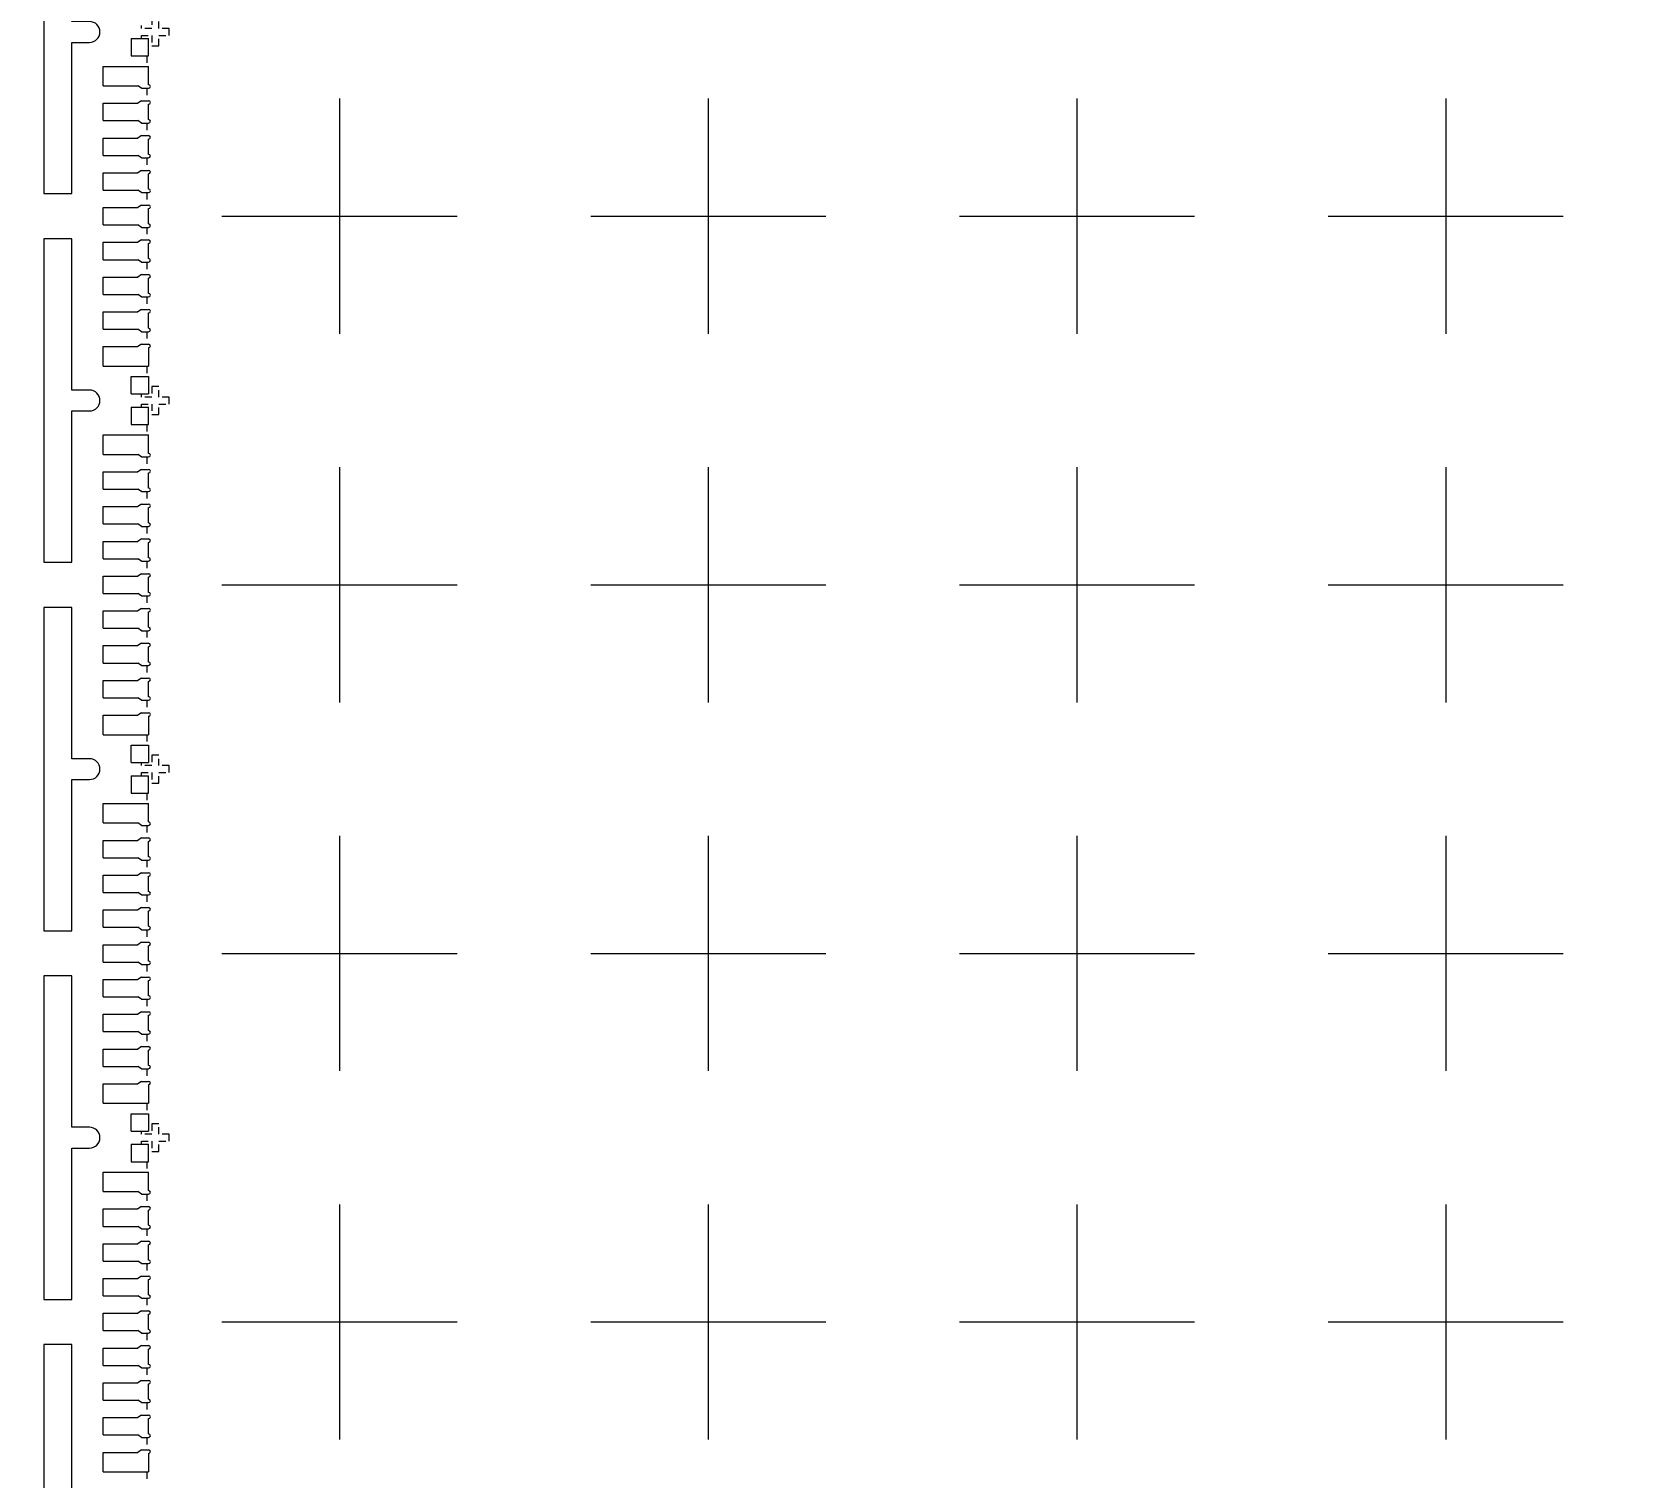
# Model space of a CAD drawing. Extents: x -197 to -81, y -157 to -2.
# Drawn here: x -167.49 to -144.52, y -73.35 to -52.57 of the extents above; entities that cross this region are included whole.
import ezdxf

# ---------------------------------------------------------------- set-up
doc = ezdxf.new("R2010")
doc.units = 0
doc.header["$LTSCALE"] = 5
doc.header["$MEASUREMENT"] = 0
doc.header["$PDMODE"] = 3
for name, pattern in [('0', [0]), ('CENTER', [2, 1.25, -0.25, 0.25, -0.25]), ('HIDDEN', [0.375, 0.25, -0.125])]:
    doc.linetypes.add(name, pattern=pattern)
doc.layers.get('Defpoints').update_dxf_attribs({"linetype": 'CONTINUOUS'})
for name, color, linetype in [('1', 7, 'CONTINUOUS'), ('1D', 4, 'CONTINUOUS'), ('标注', 4, '0')]:
    doc.layers.add(name, color=color, linetype=linetype)
doc.layers.add('center', color=1, linetype='CONTINUOUS', lineweight=18)
doc.styles.add('SIMPLEX', font='SIMPLEX')
doc.styles.add('宋体', font='SimSun.ttf')
doc.dimstyles.get("Standard").update_dxf_attribs({"dimscale": 0.12, "dimtxt": 1, "dimasz": 1, "dimexe": 0.3, "dimexo": 0.3, "dimgap": 0.3, "dimtad": 0, "dimdec": 3, "dimzin": 0, "dimdsep": 46, "dimtxsty": 'SIMPLEX', "dimcen": 0.5, "dimclrd": 256, "dimclre": 256, "dimclrt": 256, "dimadec": 0, "dimazin": 0, "dimtfac": 1, "dimtdec": 3, "dimtofl": 0, "dimtmove": 0, "dimatfit": 0, "dimfxl": 1, "dimtolj": 1, "dimtzin": 0, "dimlwd": -1, "dimlwe": -1, "dimarcsym": 0})

# ---------------------------------------------------------------- blocks, each defined once
blk = doc.blocks.new('*D0')
at = {"layer": 'Defpoints', "color": 0, "transparency": 16777216}
for p in [(-6756.069, -1068.076), (-6790.819, -1140.564), (-6789.361, -1150.077)]:
    blk.add_point(p, dxfattribs=at)
at = {"layer": '标注', "linetype": 'Continuous', "lineweight": 5, "transparency": 16777216}
for p, q in [((-6790.819, -1140.6), (-6790.819, -1149.597)), ((-6790.819, -1149.597), (-6789.361, -1149.837)), ((-6789.361, -1149.837), (-6789.361, -1150.077))]:
    blk.add_line(p, q, dxfattribs=at)
at = {"layer": '标注', "lineweight": 5, "transparency": 16777216, "insert": (-6789.361, -1152.097), "char_height": 0.96, "attachment_point": 5, "rotation": 90, "style": '宋体'}
blk.add_mtext('\\A1;34.750', dxfattribs=at)

msp = doc.modelspace()

# ---------------------------------------------------------------- linework, layer by layer
at = {"layer": '1', "lineweight": 5}
for p, q in [((-166.0604, -52.6637, -0.0291), (-165.8104, -52.6637, -0.0291)), ((-165.8104, -52.9137, -0.0291), (-165.8104, -52.6637, -0.0291)), ((-166.4654, -53.0637, -0.0291), (-165.8104, -53.0637, -0.0291)), ((-165.8104, -53.3287, -0.0291), (-165.8104, -53.0637, -0.0291)), ((-165.9154, -53.3787, -0.0291), (-165.9654, -53.3437, -0.0291)), ((-165.9154, -53.3787, -0.0291), (-165.8104, -53.3787, -0.0291)), ((-165.9154, -53.5587, -0.0291), (-165.9654, -53.5937, -0.0291)), ((-165.9154, -53.5587, -0.0291), (-165.8104, -53.5587, -0.0291)), ((-165.8104, -53.8287, -0.0291), (-165.8104, -53.6087, -0.0291)), ((-165.9154, -53.8787, -0.0291), (-165.9654, -53.8437, -0.0291)), ((-165.9154, -53.8787, -0.0291), (-165.8104, -53.8787, -0.0291)), ((-165.9154, -54.0587, -0.0291), (-165.9654, -54.0937, -0.0291)), ((-165.9154, -54.0587, -0.0291), (-165.8104, -54.0587, -0.0291)), ((-165.8104, -54.3287, -0.0291), (-165.8104, -54.1087, -0.0291)), ((-165.9154, -54.3787, -0.0291), (-165.9654, -54.3437, -0.0291)), ((-165.9154, -54.3787, -0.0291), (-165.8104, -54.3787, -0.0291)), ((-165.9154, -54.5587, -0.0291), (-165.9654, -54.5937, -0.0291)), ((-165.9154, -54.5587, -0.0291), (-165.8104, -54.5587, -0.0291)), ((-165.8104, -54.8287, -0.0291), (-165.8104, -54.6087, -0.0291)), ((-165.9154, -54.8787, -0.0291), (-165.9654, -54.8437, -0.0291)), ((-165.9154, -54.8787, -0.0291), (-165.8104, -54.8787, -0.0291)), ((-165.9154, -55.0587, -0.0291), (-165.9654, -55.0937, -0.0291)), ((-165.9154, -55.0587, -0.0291), (-165.8104, -55.0587, -0.0291)), ((-165.8104, -55.3287, -0.0291), (-165.8104, -55.1087, -0.0291)), ((-165.9154, -55.3787, -0.0291), (-165.9654, -55.3437, -0.0291)), ((-165.9154, -55.5587, -0.0291), (-165.9654, -55.5937, -0.0291)), ((-165.9154, -55.3787, -0.0291), (-165.8104, -55.3787, -0.0291)), ((-165.9154, -55.5587, -0.0291), (-165.8104, -55.5587, -0.0291)), ((-165.8104, -55.8287, -0.0291), (-165.8104, -55.6087, -0.0291)), ((-165.9154, -55.8787, -0.0291), (-165.9654, -55.8437, -0.0291)), ((-165.9154, -55.8787, -0.0291), (-165.8104, -55.8787, -0.0291)), ((-165.9154, -56.0587, -0.0291), (-165.9654, -56.0937, -0.0291)), ((-165.9154, -56.0587, -0.0291), (-165.8104, -56.0587, -0.0291)), ((-165.8104, -56.3287, -0.0291), (-165.8104, -56.1087, -0.0291)), ((-165.9154, -56.3787, -0.0291), (-165.9654, -56.3437, -0.0291)), ((-165.9154, -56.3787, -0.0291), (-165.8104, -56.3787, -0.0291)), ((-165.9154, -56.5587, -0.0291), (-165.9654, -56.5937, -0.0291)), ((-165.9154, -56.5587, -0.0291), (-165.8104, -56.5587, -0.0291)), ((-165.8104, -56.8287, -0.0291), (-165.8104, -56.6087, -0.0291)), ((-165.9154, -56.8787, -0.0291), (-165.9654, -56.8437, -0.0291)), ((-165.9154, -56.8787, -0.0291), (-165.8104, -56.8787, -0.0291)), ((-165.9154, -57.0587, -0.0291), (-165.9654, -57.0937, -0.0291)), ((-165.9154, -57.0587, -0.0291), (-165.8104, -57.0587, -0.0291)), ((-165.8104, -57.1087, -0.0291), (-165.8104, -57.3737, -0.0291)), ((-166.4654, -57.3737, -0.0291), (-165.8104, -57.3737, -0.0291)), ((-165.8104, -57.5237, -0.0291), (-165.8104, -57.7737, -0.0291)), ((-166.0604, -57.7737, -0.0291), (-165.8104, -57.7737, -0.0291)), ((-166.0604, -57.9637, -0.0291), (-165.8104, -57.9637, -0.0291)), ((-165.8104, -58.2137, -0.0291), (-165.8104, -57.9637, -0.0291)), ((-166.4654, -58.3637, -0.0291), (-165.8104, -58.3637, -0.0291)), ((-165.8104, -58.6287, -0.0291), (-165.8104, -58.3637, -0.0291)), ((-165.9154, -58.6787, -0.0291), (-165.9654, -58.6437, -0.0291)), ((-165.9154, -58.6787, -0.0291), (-165.8104, -58.6787, -0.0291)), ((-165.9154, -58.8587, -0.0291), (-165.9654, -58.8937, -0.0291)), ((-165.9154, -58.8587, -0.0291), (-165.8104, -58.8587, -0.0291)), ((-165.8104, -59.1287, -0.0291), (-165.8104, -58.9087, -0.0291)), ((-165.9154, -59.1787, -0.0291), (-165.9654, -59.1437, -0.0291)), ((-165.9154, -59.1787, -0.0291), (-165.8104, -59.1787, -0.0291)), ((-165.9154, -59.3587, -0.0291), (-165.9654, -59.3937, -0.0291)), ((-165.9154, -59.3587, -0.0291), (-165.8104, -59.3587, -0.0291)), ((-165.8104, -59.6287, -0.0291), (-165.8104, -59.4087, -0.0291)), ((-165.9154, -59.6787, -0.0291), (-165.9654, -59.6437, -0.0291)), ((-165.9154, -59.6787, -0.0291), (-165.8104, -59.6787, -0.0291)), ((-165.9154, -59.8587, -0.0291), (-165.9654, -59.8937, -0.0291)), ((-165.9154, -59.8587, -0.0291), (-165.8104, -59.8587, -0.0291)), ((-165.8104, -60.1287, -0.0291), (-165.8104, -59.9087, -0.0291)), ((-165.9154, -60.1787, -0.0291), (-165.9654, -60.1437, -0.0291)), ((-165.9154, -60.1787, -0.0291), (-165.8104, -60.1787, -0.0291)), ((-165.9154, -60.3587, -0.0291), (-165.9654, -60.3937, -0.0291)), ((-165.9154, -60.3587, -0.0291), (-165.8104, -60.3587, -0.0291)), ((-165.8104, -60.6287, -0.0291), (-165.8104, -60.4087, -0.0291)), ((-165.9154, -60.6787, -0.0291), (-165.9654, -60.6437, -0.0291)), ((-165.9154, -60.8587, -0.0291), (-165.9654, -60.8937, -0.0291)), ((-165.9154, -60.6787, -0.0291), (-165.8104, -60.6787, -0.0291)), ((-165.9154, -60.8587, -0.0291), (-165.8104, -60.8587, -0.0291)), ((-165.8104, -61.1287, -0.0291), (-165.8104, -60.9087, -0.0291)), ((-165.9154, -61.1787, -0.0291), (-165.9654, -61.1437, -0.0291)), ((-165.9154, -61.1787, -0.0291), (-165.8104, -61.1787, -0.0291)), ((-165.9154, -61.3587, -0.0291), (-165.9654, -61.3937, -0.0291)), ((-165.9154, -61.3587, -0.0291), (-165.8104, -61.3587, -0.0291)), ((-165.8104, -61.6287, -0.0291), (-165.8104, -61.4087, -0.0291)), ((-165.9154, -61.6787, -0.0291), (-165.9654, -61.6437, -0.0291)), ((-165.9154, -61.6787, -0.0291), (-165.8104, -61.6787, -0.0291)), ((-165.9154, -61.8587, -0.0291), (-165.9654, -61.8937, -0.0291)), ((-165.9154, -61.8587, -0.0291), (-165.8104, -61.8587, -0.0291)), ((-165.8104, -62.1287, -0.0291), (-165.8104, -61.9087, -0.0291)), ((-165.9154, -62.1787, -0.0291), (-165.9654, -62.1437, -0.0291)), ((-165.9154, -62.1787, -0.0291), (-165.8104, -62.1787, -0.0291)), ((-165.9154, -62.3587, -0.0291), (-165.9654, -62.3937, -0.0291)), ((-165.9154, -62.3587, -0.0291), (-165.8104, -62.3587, -0.0291)), ((-165.8104, -62.4087, -0.0291), (-165.8104, -62.6737, -0.0291)), ((-166.4654, -62.6737, -0.0291), (-165.8104, -62.6737, -0.0291)), ((-165.8104, -62.8237, -0.0291), (-165.8104, -63.0737, -0.0291)), ((-166.0604, -63.0737, -0.0291), (-165.8104, -63.0737, -0.0291)), ((-166.0604, -63.2637, -0.0291), (-165.8104, -63.2637, -0.0291)), ((-165.8104, -63.5137, -0.0291), (-165.8104, -63.2637, -0.0291)), ((-166.4654, -63.6637, -0.0291), (-165.8104, -63.6637, -0.0291)), ((-165.8104, -63.9287, -0.0291), (-165.8104, -63.6637, -0.0291)), ((-165.9154, -63.9787, -0.0291), (-165.9654, -63.9437, -0.0291)), ((-165.9154, -63.9787, -0.0291), (-165.8104, -63.9787, -0.0291)), ((-165.9154, -64.1587, -0.0291), (-165.9654, -64.1937, -0.0291)), ((-165.9154, -64.1587, -0.0291), (-165.8104, -64.1587, -0.0291)), ((-165.8104, -64.4287, -0.0291), (-165.8104, -64.2087, -0.0291)), ((-165.9154, -64.4787, -0.0291), (-165.9654, -64.4437, -0.0291)), ((-165.9154, -64.4787, -0.0291), (-165.8104, -64.4787, -0.0291)), ((-165.9154, -64.6587, -0.0291), (-165.9654, -64.6937, -0.0291)), ((-165.9154, -64.6587, -0.0291), (-165.8104, -64.6587, -0.0291)), ((-165.8104, -64.9287, -0.0291), (-165.8104, -64.7087, -0.0291)), ((-165.9154, -64.9787, -0.0291), (-165.9654, -64.9437, -0.0291)), ((-165.9154, -64.9787, -0.0291), (-165.8104, -64.9787, -0.0291)), ((-165.9154, -65.1587, -0.0291), (-165.9654, -65.1937, -0.0291)), ((-165.9154, -65.1587, -0.0291), (-165.8104, -65.1587, -0.0291)), ((-165.8104, -65.4287, -0.0291), (-165.8104, -65.2087, -0.0291)), ((-165.9154, -65.4787, -0.0291), (-165.9654, -65.4437, -0.0291)), ((-165.9154, -65.6587, -0.0291), (-165.9654, -65.6937, -0.0291)), ((-165.9154, -65.4787, -0.0291), (-165.8104, -65.4787, -0.0291)), ((-165.9154, -65.6587, -0.0291), (-165.8104, -65.6587, -0.0291)), ((-165.8104, -65.9287, -0.0291), (-165.8104, -65.7087, -0.0291)), ((-165.9154, -65.9787, -0.0291), (-165.9654, -65.9437, -0.0291)), ((-165.9154, -66.1587, -0.0291), (-165.9654, -66.1937, -0.0291)), ((-165.9154, -65.9787, -0.0291), (-165.8104, -65.9787, -0.0291)), ((-165.9154, -66.1587, -0.0291), (-165.8104, -66.1587, -0.0291)), ((-165.8104, -66.4287, -0.0291), (-165.8104, -66.2087, -0.0291)), ((-165.9154, -66.4787, -0.0291), (-165.9654, -66.4437, -0.0291)), ((-165.9154, -66.4787, -0.0291), (-165.8104, -66.4787, -0.0291)), ((-165.9154, -66.6587, -0.0291), (-165.9654, -66.6937, -0.0291)), ((-165.9154, -66.6587, -0.0291), (-165.8104, -66.6587, -0.0291)), ((-165.8104, -66.9287, -0.0291), (-165.8104, -66.7087, -0.0291)), ((-165.9154, -66.9787, -0.0291), (-165.9654, -66.9437, -0.0291)), ((-165.9154, -66.9787, -0.0291), (-165.8104, -66.9787, -0.0291)), ((-165.9154, -67.1587, -0.0291), (-165.9654, -67.1937, -0.0291)), ((-165.9154, -67.1587, -0.0291), (-165.8104, -67.1587, -0.0291)), ((-165.8104, -67.4287, -0.0291), (-165.8104, -67.2087, -0.0291)), ((-165.9154, -67.4787, -0.0291), (-165.9654, -67.4437, -0.0291)), ((-165.9154, -67.4787, -0.0291), (-165.8104, -67.4787, -0.0291)), ((-165.9154, -67.6587, -0.0291), (-165.9654, -67.6937, -0.0291)), ((-165.9154, -67.6587, -0.0291), (-165.8104, -67.6587, -0.0291)), ((-165.8104, -67.7087, -0.0291), (-165.8104, -67.9737, -0.0291)), ((-166.4654, -67.9737, -0.0291), (-165.8104, -67.9737, -0.0291)), ((-165.8104, -68.1237, -0.0291), (-165.8104, -68.3737, -0.0291)), ((-166.0604, -68.3737, -0.0291), (-165.8104, -68.3737, -0.0291)), ((-166.0604, -68.5637, -0.0291), (-165.8104, -68.5637, -0.0291)), ((-165.8104, -68.8137, -0.0291), (-165.8104, -68.5637, -0.0291)), ((-166.4654, -68.9637, -0.0291), (-165.8104, -68.9637, -0.0291)), ((-165.8104, -69.2287, -0.0291), (-165.8104, -68.9637, -0.0291)), ((-165.9154, -69.2787, -0.0291), (-165.9654, -69.2437, -0.0291)), ((-165.9154, -69.2787, -0.0291), (-165.8104, -69.2787, -0.0291)), ((-165.9154, -69.4587, -0.0291), (-165.9654, -69.4937, -0.0291)), ((-165.9154, -69.4587, -0.0291), (-165.8104, -69.4587, -0.0291)), ((-165.8104, -69.7287, -0.0291), (-165.8104, -69.5087, -0.0291)), ((-165.9154, -69.7787, -0.0291), (-165.9654, -69.7437, -0.0291)), ((-165.9154, -69.7787, -0.0291), (-165.8104, -69.7787, -0.0291)), ((-165.9154, -69.9587, -0.0291), (-165.9654, -69.9937, -0.0291)), ((-165.9154, -69.9587, -0.0291), (-165.8104, -69.9587, -0.0291)), ((-165.8104, -70.2287, -0.0291), (-165.8104, -70.0087, -0.0291)), ((-165.9154, -70.2787, -0.0291), (-165.9654, -70.2437, -0.0291)), ((-165.9154, -70.2787, -0.0291), (-165.8104, -70.2787, -0.0291)), ((-165.9154, -70.4587, -0.0291), (-165.9654, -70.4937, -0.0291)), ((-165.9154, -70.4587, -0.0291), (-165.8104, -70.4587, -0.0291)), ((-165.8104, -70.7287, -0.0291), (-165.8104, -70.5087, -0.0291)), ((-165.9154, -70.7787, -0.0291), (-165.9654, -70.7437, -0.0291)), ((-165.9154, -70.9587, -0.0291), (-165.9654, -70.9937, -0.0291)), ((-165.9154, -70.7787, -0.0291), (-165.8104, -70.7787, -0.0291)), ((-165.9154, -70.9587, -0.0291), (-165.8104, -70.9587, -0.0291)), ((-165.8104, -71.2287, -0.0291), (-165.8104, -71.0087, -0.0291)), ((-165.9154, -71.2787, -0.0291), (-165.9654, -71.2437, -0.0291)), ((-165.9154, -71.2787, -0.0291), (-165.8104, -71.2787, -0.0291)), ((-165.9154, -71.4587, -0.0291), (-165.9654, -71.4937, -0.0291)), ((-165.9154, -71.4587, -0.0291), (-165.8104, -71.4587, -0.0291)), ((-165.8104, -71.7287, -0.0291), (-165.8104, -71.5087, -0.0291)), ((-165.9154, -71.7787, -0.0291), (-165.9654, -71.7437, -0.0291)), ((-165.9154, -71.7787, -0.0291), (-165.8104, -71.7787, -0.0291)), ((-165.9154, -71.9587, -0.0291), (-165.9654, -71.9937, -0.0291)), ((-165.9154, -71.9587, -0.0291), (-165.8104, -71.9587, -0.0291)), ((-165.8104, -72.2287, -0.0291), (-165.8104, -72.0087, -0.0291)), ((-165.9154, -72.2787, -0.0291), (-165.9654, -72.2437, -0.0291)), ((-165.9154, -72.2787, -0.0291), (-165.8104, -72.2787, -0.0291)), ((-165.9154, -72.4587, -0.0291), (-165.9654, -72.4937, -0.0291)), ((-165.9154, -72.4587, -0.0291), (-165.8104, -72.4587, -0.0291)), ((-165.8104, -72.7287, -0.0291), (-165.8104, -72.5087, -0.0291)), ((-165.9154, -72.7787, -0.0291), (-165.9654, -72.7437, -0.0291)), ((-165.9154, -72.7787, -0.0291), (-165.8104, -72.7787, -0.0291)), ((-165.9154, -72.9587, -0.0291), (-165.9654, -72.9937, -0.0291)), ((-165.9154, -72.9587, -0.0291), (-165.8104, -72.9587, -0.0291)), ((-165.8104, -73.0087, -0.0291), (-165.8104, -73.2737, -0.0291)), ((-166.4654, -73.2737, -0.0291), (-165.8104, -73.2737, -0.0291))]:
    msp.add_line(p, q, dxfattribs=at)
at = {"layer": '1', "color": 7, "lineweight": 5}
for p, q in [((-166.4654, -53.3437, -0.0291), (-166.4654, -53.0637, -0.0291)), ((-166.4654, -53.3437, -0.0291), (-165.9654, -53.3437, -0.0291)), ((-166.4654, -53.8437, -0.0291), (-166.4654, -53.5937, -0.0291)), ((-166.4654, -53.5937, -0.0291), (-165.9654, -53.5937, -0.0291)), ((-166.4654, -53.8437, -0.0291), (-165.9654, -53.8437, -0.0291)), ((-166.4654, -54.3437, -0.0291), (-166.4654, -54.0937, -0.0291)), ((-166.4654, -54.0937, -0.0291), (-165.9654, -54.0937, -0.0291)), ((-166.4654, -54.3437, -0.0291), (-165.9654, -54.3437, -0.0291)), ((-166.4654, -54.8437, -0.0291), (-166.4654, -54.5937, -0.0291)), ((-166.4654, -54.5937, -0.0291), (-165.9654, -54.5937, -0.0291)), ((-166.4654, -54.8437, -0.0291), (-165.9654, -54.8437, -0.0291)), ((-166.4654, -55.3437, -0.0291), (-166.4654, -55.0937, -0.0291)), ((-166.4654, -55.0937, -0.0291), (-165.9654, -55.0937, -0.0291)), ((-166.4654, -55.3437, -0.0291), (-165.9654, -55.3437, -0.0291)), ((-166.4654, -55.8437, -0.0291), (-166.4654, -55.5937, -0.0291)), ((-166.4654, -55.5937, -0.0291), (-165.9654, -55.5937, -0.0291)), ((-166.4654, -55.8437, -0.0291), (-165.9654, -55.8437, -0.0291)), ((-166.4654, -56.3437, -0.0291), (-166.4654, -56.0937, -0.0291)), ((-166.4654, -56.0937, -0.0291), (-165.9654, -56.0937, -0.0291)), ((-166.4654, -56.3437, -0.0291), (-165.9654, -56.3437, -0.0291)), ((-166.4654, -56.8437, -0.0291), (-166.4654, -56.5937, -0.0291)), ((-166.4654, -56.5937, -0.0291), (-165.9654, -56.5937, -0.0291)), ((-166.4654, -56.8437, -0.0291), (-165.9654, -56.8437, -0.0291)), ((-166.4654, -57.3737, -0.0291), (-166.4654, -57.0937, -0.0291)), ((-166.4654, -57.0937, -0.0291), (-165.9654, -57.0937, -0.0291)), ((-166.4654, -58.6437, -0.0291), (-166.4654, -58.3637, -0.0291)), ((-166.4654, -58.6437, -0.0291), (-165.9654, -58.6437, -0.0291)), ((-166.4654, -59.1437, -0.0291), (-166.4654, -58.8937, -0.0291)), ((-166.4654, -58.8937, -0.0291), (-165.9654, -58.8937, -0.0291)), ((-166.4654, -59.1437, -0.0291), (-165.9654, -59.1437, -0.0291)), ((-166.4654, -59.6437, -0.0291), (-166.4654, -59.3937, -0.0291)), ((-166.4654, -59.3937, -0.0291), (-165.9654, -59.3937, -0.0291)), ((-166.4654, -59.6437, -0.0291), (-165.9654, -59.6437, -0.0291)), ((-166.4654, -60.1437, -0.0291), (-166.4654, -59.8937, -0.0291)), ((-166.4654, -59.8937, -0.0291), (-165.9654, -59.8937, -0.0291)), ((-166.4654, -60.1437, -0.0291), (-165.9654, -60.1437, -0.0291)), ((-166.4654, -60.6437, -0.0291), (-166.4654, -60.3937, -0.0291)), ((-166.4654, -60.3937, -0.0291), (-165.9654, -60.3937, -0.0291)), ((-166.4654, -60.6437, -0.0291), (-165.9654, -60.6437, -0.0291)), ((-166.4654, -61.1437, -0.0291), (-166.4654, -60.8937, -0.0291)), ((-166.4654, -60.8937, -0.0291), (-165.9654, -60.8937, -0.0291)), ((-166.4654, -61.1437, -0.0291), (-165.9654, -61.1437, -0.0291)), ((-166.4654, -61.6437, -0.0291), (-166.4654, -61.3937, -0.0291)), ((-166.4654, -61.3937, -0.0291), (-165.9654, -61.3937, -0.0291)), ((-166.4654, -61.6437, -0.0291), (-165.9654, -61.6437, -0.0291)), ((-166.4654, -62.1437, -0.0291), (-166.4654, -61.8937, -0.0291)), ((-166.4654, -61.8937, -0.0291), (-165.9654, -61.8937, -0.0291)), ((-166.4654, -62.1437, -0.0291), (-165.9654, -62.1437, -0.0291)), ((-166.4654, -62.6737, -0.0291), (-166.4654, -62.3937, -0.0291)), ((-166.4654, -62.3937, -0.0291), (-165.9654, -62.3937, -0.0291)), ((-166.4654, -63.9437, -0.0291), (-166.4654, -63.6637, -0.0291)), ((-166.4654, -63.9437, -0.0291), (-165.9654, -63.9437, -0.0291)), ((-166.4654, -64.4437, -0.0291), (-166.4654, -64.1937, -0.0291)), ((-166.4654, -64.1937, -0.0291), (-165.9654, -64.1937, -0.0291)), ((-166.4654, -64.4437, -0.0291), (-165.9654, -64.4437, -0.0291)), ((-166.4654, -64.9437, -0.0291), (-166.4654, -64.6937, -0.0291)), ((-166.4654, -64.6937, -0.0291), (-165.9654, -64.6937, -0.0291)), ((-166.4654, -64.9437, -0.0291), (-165.9654, -64.9437, -0.0291)), ((-166.4654, -65.4437, -0.0291), (-166.4654, -65.1937, -0.0291)), ((-166.4654, -65.1937, -0.0291), (-165.9654, -65.1937, -0.0291)), ((-166.4654, -65.4437, -0.0291), (-165.9654, -65.4437, -0.0291)), ((-166.4654, -65.9437, -0.0291), (-166.4654, -65.6937, -0.0291)), ((-166.4654, -65.6937, -0.0291), (-165.9654, -65.6937, -0.0291)), ((-166.4654, -65.9437, -0.0291), (-165.9654, -65.9437, -0.0291)), ((-166.4654, -66.4437, -0.0291), (-166.4654, -66.1937, -0.0291)), ((-166.4654, -66.1937, -0.0291), (-165.9654, -66.1937, -0.0291)), ((-166.4654, -66.4437, -0.0291), (-165.9654, -66.4437, -0.0291)), ((-166.4654, -66.9437, -0.0291), (-166.4654, -66.6937, -0.0291)), ((-166.4654, -66.6937, -0.0291), (-165.9654, -66.6937, -0.0291)), ((-166.4654, -66.9437, -0.0291), (-165.9654, -66.9437, -0.0291)), ((-166.4654, -67.4437, -0.0291), (-166.4654, -67.1937, -0.0291)), ((-166.4654, -67.1937, -0.0291), (-165.9654, -67.1937, -0.0291)), ((-166.4654, -67.4437, -0.0291), (-165.9654, -67.4437, -0.0291)), ((-166.4654, -67.9737, -0.0291), (-166.4654, -67.6937, -0.0291)), ((-166.4654, -67.6937, -0.0291), (-165.9654, -67.6937, -0.0291)), ((-166.4654, -69.2437, -0.0291), (-166.4654, -68.9637, -0.0291)), ((-166.4654, -69.2437, -0.0291), (-165.9654, -69.2437, -0.0291)), ((-166.4654, -69.7437, -0.0291), (-166.4654, -69.4937, -0.0291)), ((-166.4654, -69.4937, -0.0291), (-165.9654, -69.4937, -0.0291)), ((-166.4654, -69.7437, -0.0291), (-165.9654, -69.7437, -0.0291)), ((-166.4654, -70.2437, -0.0291), (-166.4654, -69.9937, -0.0291)), ((-166.4654, -69.9937, -0.0291), (-165.9654, -69.9937, -0.0291)), ((-166.4654, -70.2437, -0.0291), (-165.9654, -70.2437, -0.0291)), ((-166.4654, -70.7437, -0.0291), (-166.4654, -70.4937, -0.0291)), ((-166.4654, -70.4937, -0.0291), (-165.9654, -70.4937, -0.0291)), ((-166.4654, -70.7437, -0.0291), (-165.9654, -70.7437, -0.0291)), ((-166.4654, -71.2437, -0.0291), (-166.4654, -70.9937, -0.0291)), ((-166.4654, -70.9937, -0.0291), (-165.9654, -70.9937, -0.0291)), ((-166.4654, -71.2437, -0.0291), (-165.9654, -71.2437, -0.0291)), ((-166.4654, -71.7437, -0.0291), (-166.4654, -71.4937, -0.0291)), ((-166.4654, -71.4937, -0.0291), (-165.9654, -71.4937, -0.0291)), ((-166.4654, -71.7437, -0.0291), (-165.9654, -71.7437, -0.0291)), ((-166.4654, -72.2437, -0.0291), (-166.4654, -71.9937, -0.0291)), ((-166.4654, -71.9937, -0.0291), (-165.9654, -71.9937, -0.0291)), ((-166.4654, -72.2437, -0.0291), (-165.9654, -72.2437, -0.0291)), ((-166.4654, -72.7437, -0.0291), (-166.4654, -72.4937, -0.0291)), ((-166.4654, -72.4937, -0.0291), (-165.9654, -72.4937, -0.0291)), ((-166.4654, -72.7437, -0.0291), (-165.9654, -72.7437, -0.0291)), ((-166.4654, -73.2737, -0.0291), (-166.4654, -72.9937, -0.0291)), ((-166.4654, -72.9937, -0.0291), (-165.9654, -72.9937, -0.0291))]:
    msp.add_line(p, q, dxfattribs=at)
at = {"layer": '1', "lineweight": 5, "elevation": -0.0291}
for points in [[(-166.6604, -52.7187, 1), (-166.6604, -52.4187), (-166.9154, -52.4187), (-166.9154, -50.2437), (-167.3154, -50.2437), (-167.3154, -54.8937), (-166.9154, -54.8937), (-166.9154, -52.7187)], [(-166.6604, -58.0187, 1), (-166.6604, -57.7187), (-166.9154, -57.7187), (-166.9154, -55.5437), (-167.3154, -55.5437), (-167.3154, -60.1937), (-166.9154, -60.1937), (-166.9154, -58.0187)], [(-166.6604, -63.3187, 1), (-166.6604, -63.0187), (-166.9154, -63.0187), (-166.9154, -60.8437), (-167.3154, -60.8437), (-167.3154, -65.4937), (-166.9154, -65.4937), (-166.9154, -63.3187)], [(-166.6604, -68.6187, 1), (-166.6604, -68.3187), (-166.9154, -68.3187), (-166.9154, -66.1437), (-167.3154, -66.1437), (-167.3154, -70.7937), (-166.9154, -70.7937), (-166.9154, -68.6187)], [(-166.6604, -73.9187, 1), (-166.6604, -73.6187), (-166.9154, -73.6187), (-166.9154, -71.4437), (-167.3154, -71.4437), (-167.3154, -76.0937), (-166.9154, -76.0937), (-166.9154, -73.9187)]]:
    msp.add_lwpolyline(points, format="xyb", close=True, dxfattribs=at)
for points in [[(-166.0604, -52.6637), (-166.0604, -52.9137), (-165.8104, -52.9137)], [(-166.0604, -57.7737), (-166.0604, -57.5237), (-165.8104, -57.5237)], [(-166.0604, -57.9637), (-166.0604, -58.2137), (-165.8104, -58.2137)], [(-166.0604, -63.0737), (-166.0604, -62.8237), (-165.8104, -62.8237)], [(-166.0604, -63.2637), (-166.0604, -63.5137), (-165.8104, -63.5137)], [(-166.0604, -68.3737), (-166.0604, -68.1237), (-165.8104, -68.1237)], [(-166.0604, -68.5637), (-166.0604, -68.8137), (-165.8104, -68.8137)]]:
    msp.add_lwpolyline(points, dxfattribs=at)
at = {"layer": '1', "lineweight": 5}
for centre in [(-165.8104, -53.3537, -0.0291), (-165.8104, -53.5837, -0.0291), (-165.8104, -53.8537, -0.0291), (-165.8104, -54.0837, -0.0291), (-165.8104, -54.3537, -0.0291), (-165.8104, -54.5837, -0.0291), (-165.8104, -54.8537, -0.0291), (-165.8104, -55.0837, -0.0291), (-165.8104, -55.3537, -0.0291), (-165.8104, -55.5837, -0.0291), (-165.8104, -55.8537, -0.0291), (-165.8104, -56.0837, -0.0291), (-165.8104, -56.3537, -0.0291), (-165.8104, -56.5837, -0.0291), (-165.8104, -56.8537, -0.0291), (-165.8104, -57.0837, -0.0291), (-165.8104, -58.6537, -0.0291), (-165.8104, -58.8837, -0.0291), (-165.8104, -59.1537, -0.0291), (-165.8104, -59.3837, -0.0291), (-165.8104, -59.6537, -0.0291), (-165.8104, -59.8837, -0.0291), (-165.8104, -60.1537, -0.0291), (-165.8104, -60.3837, -0.0291), (-165.8104, -60.6537, -0.0291), (-165.8104, -60.8837, -0.0291), (-165.8104, -61.1537, -0.0291), (-165.8104, -61.3837, -0.0291), (-165.8104, -61.6537, -0.0291), (-165.8104, -61.8837, -0.0291), (-165.8104, -62.1537, -0.0291), (-165.8104, -62.3837, -0.0291), (-165.8104, -63.9537, -0.0291), (-165.8104, -64.1837, -0.0291), (-165.8104, -64.4537, -0.0291), (-165.8104, -64.6837, -0.0291), (-165.8104, -64.9537, -0.0291), (-165.8104, -65.1837, -0.0291), (-165.8104, -65.4537, -0.0291), (-165.8104, -65.6837, -0.0291), (-165.8104, -65.9537, -0.0291), (-165.8104, -66.1837, -0.0291), (-165.8104, -66.4537, -0.0291), (-165.8104, -66.6837, -0.0291), (-165.8104, -66.9537, -0.0291), (-165.8104, -67.1837, -0.0291), (-165.8104, -67.4537, -0.0291), (-165.8104, -67.6837, -0.0291), (-165.8104, -69.2537, -0.0291), (-165.8104, -69.4837, -0.0291), (-165.8104, -69.7537, -0.0291), (-165.8104, -69.9837, -0.0291), (-165.8104, -70.2537, -0.0291), (-165.8104, -70.4837, -0.0291), (-165.8104, -70.7537, -0.0291), (-165.8104, -70.9837, -0.0291), (-165.8104, -71.2537, -0.0291), (-165.8104, -71.4837, -0.0291), (-165.8104, -71.7537, -0.0291), (-165.8104, -71.9837, -0.0291), (-165.8104, -72.2537, -0.0291), (-165.8104, -72.4837, -0.0291), (-165.8104, -72.7537, -0.0291), (-165.8104, -72.9837, -0.0291)]:
    msp.add_arc(centre, 0.025, 270, 90, dxfattribs=at)
at = {"layer": '1D', "linetype": 'HIDDEN', "lineweight": 5, "ltscale": 0.02}
for p, q in [((-165.8354, -52.9137, -0.0291), (-165.8354, -53.0637, -0.0291)), ((-165.8354, -53.3787, -0.0291), (-165.8354, -53.5587, -0.0291)), ((-165.8354, -53.8787, -0.0291), (-165.8354, -54.0587, -0.0291)), ((-165.8354, -54.3787, -0.0291), (-165.8354, -54.5587, -0.0291)), ((-165.8354, -54.8787, -0.0291), (-165.8354, -55.0587, -0.0291)), ((-165.8354, -55.3787, -0.0291), (-165.8354, -55.5587, -0.0291)), ((-165.8354, -55.8787, -0.0291), (-165.8354, -56.0587, -0.0291)), ((-165.8354, -56.3787, -0.0291), (-165.8354, -56.5587, -0.0291)), ((-165.8354, -56.8787, -0.0291), (-165.8354, -57.0587, -0.0291)), ((-165.8354, -57.3737, -0.0291), (-165.8354, -57.5237, -0.0291)), ((-165.8354, -58.2137, -0.0291), (-165.8354, -58.3637, -0.0291)), ((-165.8354, -58.6787, -0.0291), (-165.8354, -58.8587, -0.0291)), ((-165.8354, -59.1787, -0.0291), (-165.8354, -59.3587, -0.0291)), ((-165.8354, -59.6787, -0.0291), (-165.8354, -59.8587, -0.0291)), ((-165.8354, -60.1787, -0.0291), (-165.8354, -60.3587, -0.0291)), ((-165.8354, -60.6787, -0.0291), (-165.8354, -60.8587, -0.0291)), ((-165.8354, -61.1787, -0.0291), (-165.8354, -61.3587, -0.0291)), ((-165.8354, -61.6787, -0.0291), (-165.8354, -61.8587, -0.0291)), ((-165.8354, -62.1787, -0.0291), (-165.8354, -62.3587, -0.0291)), ((-165.8354, -62.6737, -0.0291), (-165.8354, -62.8237, -0.0291)), ((-165.8354, -63.5137, -0.0291), (-165.8354, -63.6637, -0.0291)), ((-165.8354, -63.9787, -0.0291), (-165.8354, -64.1587, -0.0291)), ((-165.8354, -64.4787, -0.0291), (-165.8354, -64.6587, -0.0291)), ((-165.8354, -64.9787, -0.0291), (-165.8354, -65.1587, -0.0291)), ((-165.8354, -65.4787, -0.0291), (-165.8354, -65.6587, -0.0291)), ((-165.8354, -65.9787, -0.0291), (-165.8354, -66.1587, -0.0291)), ((-165.8354, -66.4787, -0.0291), (-165.8354, -66.6587, -0.0291)), ((-165.8354, -66.9787, -0.0291), (-165.8354, -67.1587, -0.0291)), ((-165.8354, -67.4787, -0.0291), (-165.8354, -67.6587, -0.0291)), ((-165.8354, -67.9737, -0.0291), (-165.8354, -68.1237, -0.0291)), ((-165.8354, -68.8137, -0.0291), (-165.8354, -68.9637, -0.0291)), ((-165.8354, -69.2787, -0.0291), (-165.8354, -69.4587, -0.0291)), ((-165.8354, -69.7787, -0.0291), (-165.8354, -69.9587, -0.0291)), ((-165.8354, -70.2787, -0.0291), (-165.8354, -70.4587, -0.0291)), ((-165.8354, -70.7787, -0.0291), (-165.8354, -70.9587, -0.0291)), ((-165.8354, -71.2787, -0.0291), (-165.8354, -71.4587, -0.0291)), ((-165.8354, -71.7787, -0.0291), (-165.8354, -71.9587, -0.0291)), ((-165.8354, -72.2787, -0.0291), (-165.8354, -72.4587, -0.0291)), ((-165.8354, -72.7787, -0.0291), (-165.8354, -72.9587, -0.0291)), ((-165.8354, -73.2737, -0.0291), (-165.8354, -73.4237, -0.0291))]:
    msp.add_line(p, q, dxfattribs=at)
at = {"layer": '1D', "linetype": 'HIDDEN', "lineweight": 5, "ltscale": 0.02, "elevation": -0.0291}
for points in [[(-165.9154, -52.6637), (-165.9154, -52.6187), (-165.7654, -52.6187), (-165.7654, -52.7687), (-165.6654, -52.7687), (-165.6654, -52.6187), (-165.5154, -52.6187), (-165.5154, -52.5187), (-165.6654, -52.5187), (-165.6654, -52.3687), (-165.7654, -52.3687), (-165.7654, -52.5187), (-165.9154, -52.5187), (-165.9154, -52.4737)], [(-165.9154, -57.9637), (-165.9154, -57.9187), (-165.7654, -57.9187), (-165.7654, -58.0687), (-165.6654, -58.0687), (-165.6654, -57.9187), (-165.5154, -57.9187), (-165.5154, -57.8187), (-165.6654, -57.8187), (-165.6654, -57.6687), (-165.7654, -57.6687), (-165.7654, -57.8187), (-165.9154, -57.8187), (-165.9154, -57.7737)], [(-165.9154, -63.2637), (-165.9154, -63.2187), (-165.7654, -63.2187), (-165.7654, -63.3687), (-165.6654, -63.3687), (-165.6654, -63.2187), (-165.5154, -63.2187), (-165.5154, -63.1187), (-165.6654, -63.1187), (-165.6654, -62.9687), (-165.7654, -62.9687), (-165.7654, -63.1187), (-165.9154, -63.1187), (-165.9154, -63.0737)], [(-165.9154, -68.5637), (-165.9154, -68.5187), (-165.7654, -68.5187), (-165.7654, -68.6687), (-165.6654, -68.6687), (-165.6654, -68.5187), (-165.5154, -68.5187), (-165.5154, -68.4187), (-165.6654, -68.4187), (-165.6654, -68.2687), (-165.7654, -68.2687), (-165.7654, -68.4187), (-165.9154, -68.4187), (-165.9154, -68.3737)]]:
    msp.add_lwpolyline(points, dxfattribs=at)
at = {"layer": 'center', "color": 1, "linetype": 'CENTER', "lineweight": 5}
for p, q in [((-163.0654, -53.528, -0.0291), (-163.0654, -56.9095, -0.0291)), ((-157.7654, -53.528, -0.0291), (-157.7654, -56.9095, -0.0291)), ((-152.4654, -53.528, -0.0291), (-152.4654, -56.9095, -0.0291)), ((-147.1654, -53.528, -0.0291), (-147.1654, -56.9095, -0.0291)), ((-164.7561, -55.2187, -0.0291), (-161.3746, -55.2187, -0.0291)), ((-159.4561, -55.2187, -0.0291), (-156.0746, -55.2187, -0.0291)), ((-154.1561, -55.2187, -0.0291), (-150.7746, -55.2187, -0.0291)), ((-148.8561, -55.2187, -0.0291), (-145.4746, -55.2187, -0.0291)), ((-163.0654, -58.828, -0.0291), (-163.0654, -62.2095, -0.0291)), ((-157.7654, -58.828, -0.0291), (-157.7654, -62.2095, -0.0291)), ((-152.4654, -58.828, -0.0291), (-152.4654, -62.2095, -0.0291)), ((-147.1654, -58.828, -0.0291), (-147.1654, -62.2095, -0.0291)), ((-164.7561, -60.5187, -0.0291), (-161.3746, -60.5187, -0.0291)), ((-159.4561, -60.5187, -0.0291), (-156.0746, -60.5187, -0.0291)), ((-154.1561, -60.5187, -0.0291), (-150.7746, -60.5187, -0.0291)), ((-148.8561, -60.5187, -0.0291), (-145.4746, -60.5187, -0.0291)), ((-163.0654, -64.128, -0.0291), (-163.0654, -67.5095, -0.0291)), ((-157.7654, -64.128, -0.0291), (-157.7654, -67.5095, -0.0291)), ((-152.4654, -64.128, -0.0291), (-152.4654, -67.5095, -0.0291)), ((-147.1654, -64.128, -0.0291), (-147.1654, -67.5095, -0.0291)), ((-164.7561, -65.8187, -0.0291), (-161.3746, -65.8187, -0.0291)), ((-159.4561, -65.8187, -0.0291), (-156.0746, -65.8187, -0.0291)), ((-154.1561, -65.8187, -0.0291), (-150.7746, -65.8187, -0.0291)), ((-148.8561, -65.8187, -0.0291), (-145.4746, -65.8187, -0.0291)), ((-163.0654, -69.428, -0.0291), (-163.0654, -72.8095, -0.0291)), ((-157.7654, -69.428, -0.0291), (-157.7654, -72.8095, -0.0291)), ((-152.4654, -69.428, -0.0291), (-152.4654, -72.8095, -0.0291)), ((-147.1654, -69.428, -0.0291), (-147.1654, -72.8095, -0.0291)), ((-164.7561, -71.1187, -0.0291), (-161.3746, -71.1187, -0.0291)), ((-159.4561, -71.1187, -0.0291), (-156.0746, -71.1187, -0.0291)), ((-154.1561, -71.1187, -0.0291), (-150.7746, -71.1187, -0.0291)), ((-148.8561, -71.1187, -0.0291), (-145.4746, -71.1187, -0.0291))]:
    msp.add_line(p, q, dxfattribs=at)

# ---------------------------------------------------------------- dimensions: what is measured, and where the dimension line sits
at = {"layer": '标注', "lineweight": 5}
dim = msp.add_ordinate_dim(feature_location=(-168.8154, -87.5687, -0.0291), offset=(1.458, -9.5133), dtype=1, origin=(-134.0654, -15.0807, -0.0291), dimstyle='Standard', override={"dimtxt": 8, "dimtxsty": '宋体', "dimtfillclr": 256, "dimlwe": 5, "dimarcsym": 2}, dxfattribs=at)
dim.commit()
dim.dimension.update_dxf_attribs({"geometry": '*D0', "text_midpoint": (-167.3574, -99.1024, -0.0291), "insert": (6622.0036, 1052.9948, -0.0291)})

doc.saveas('drawing.dxf')
